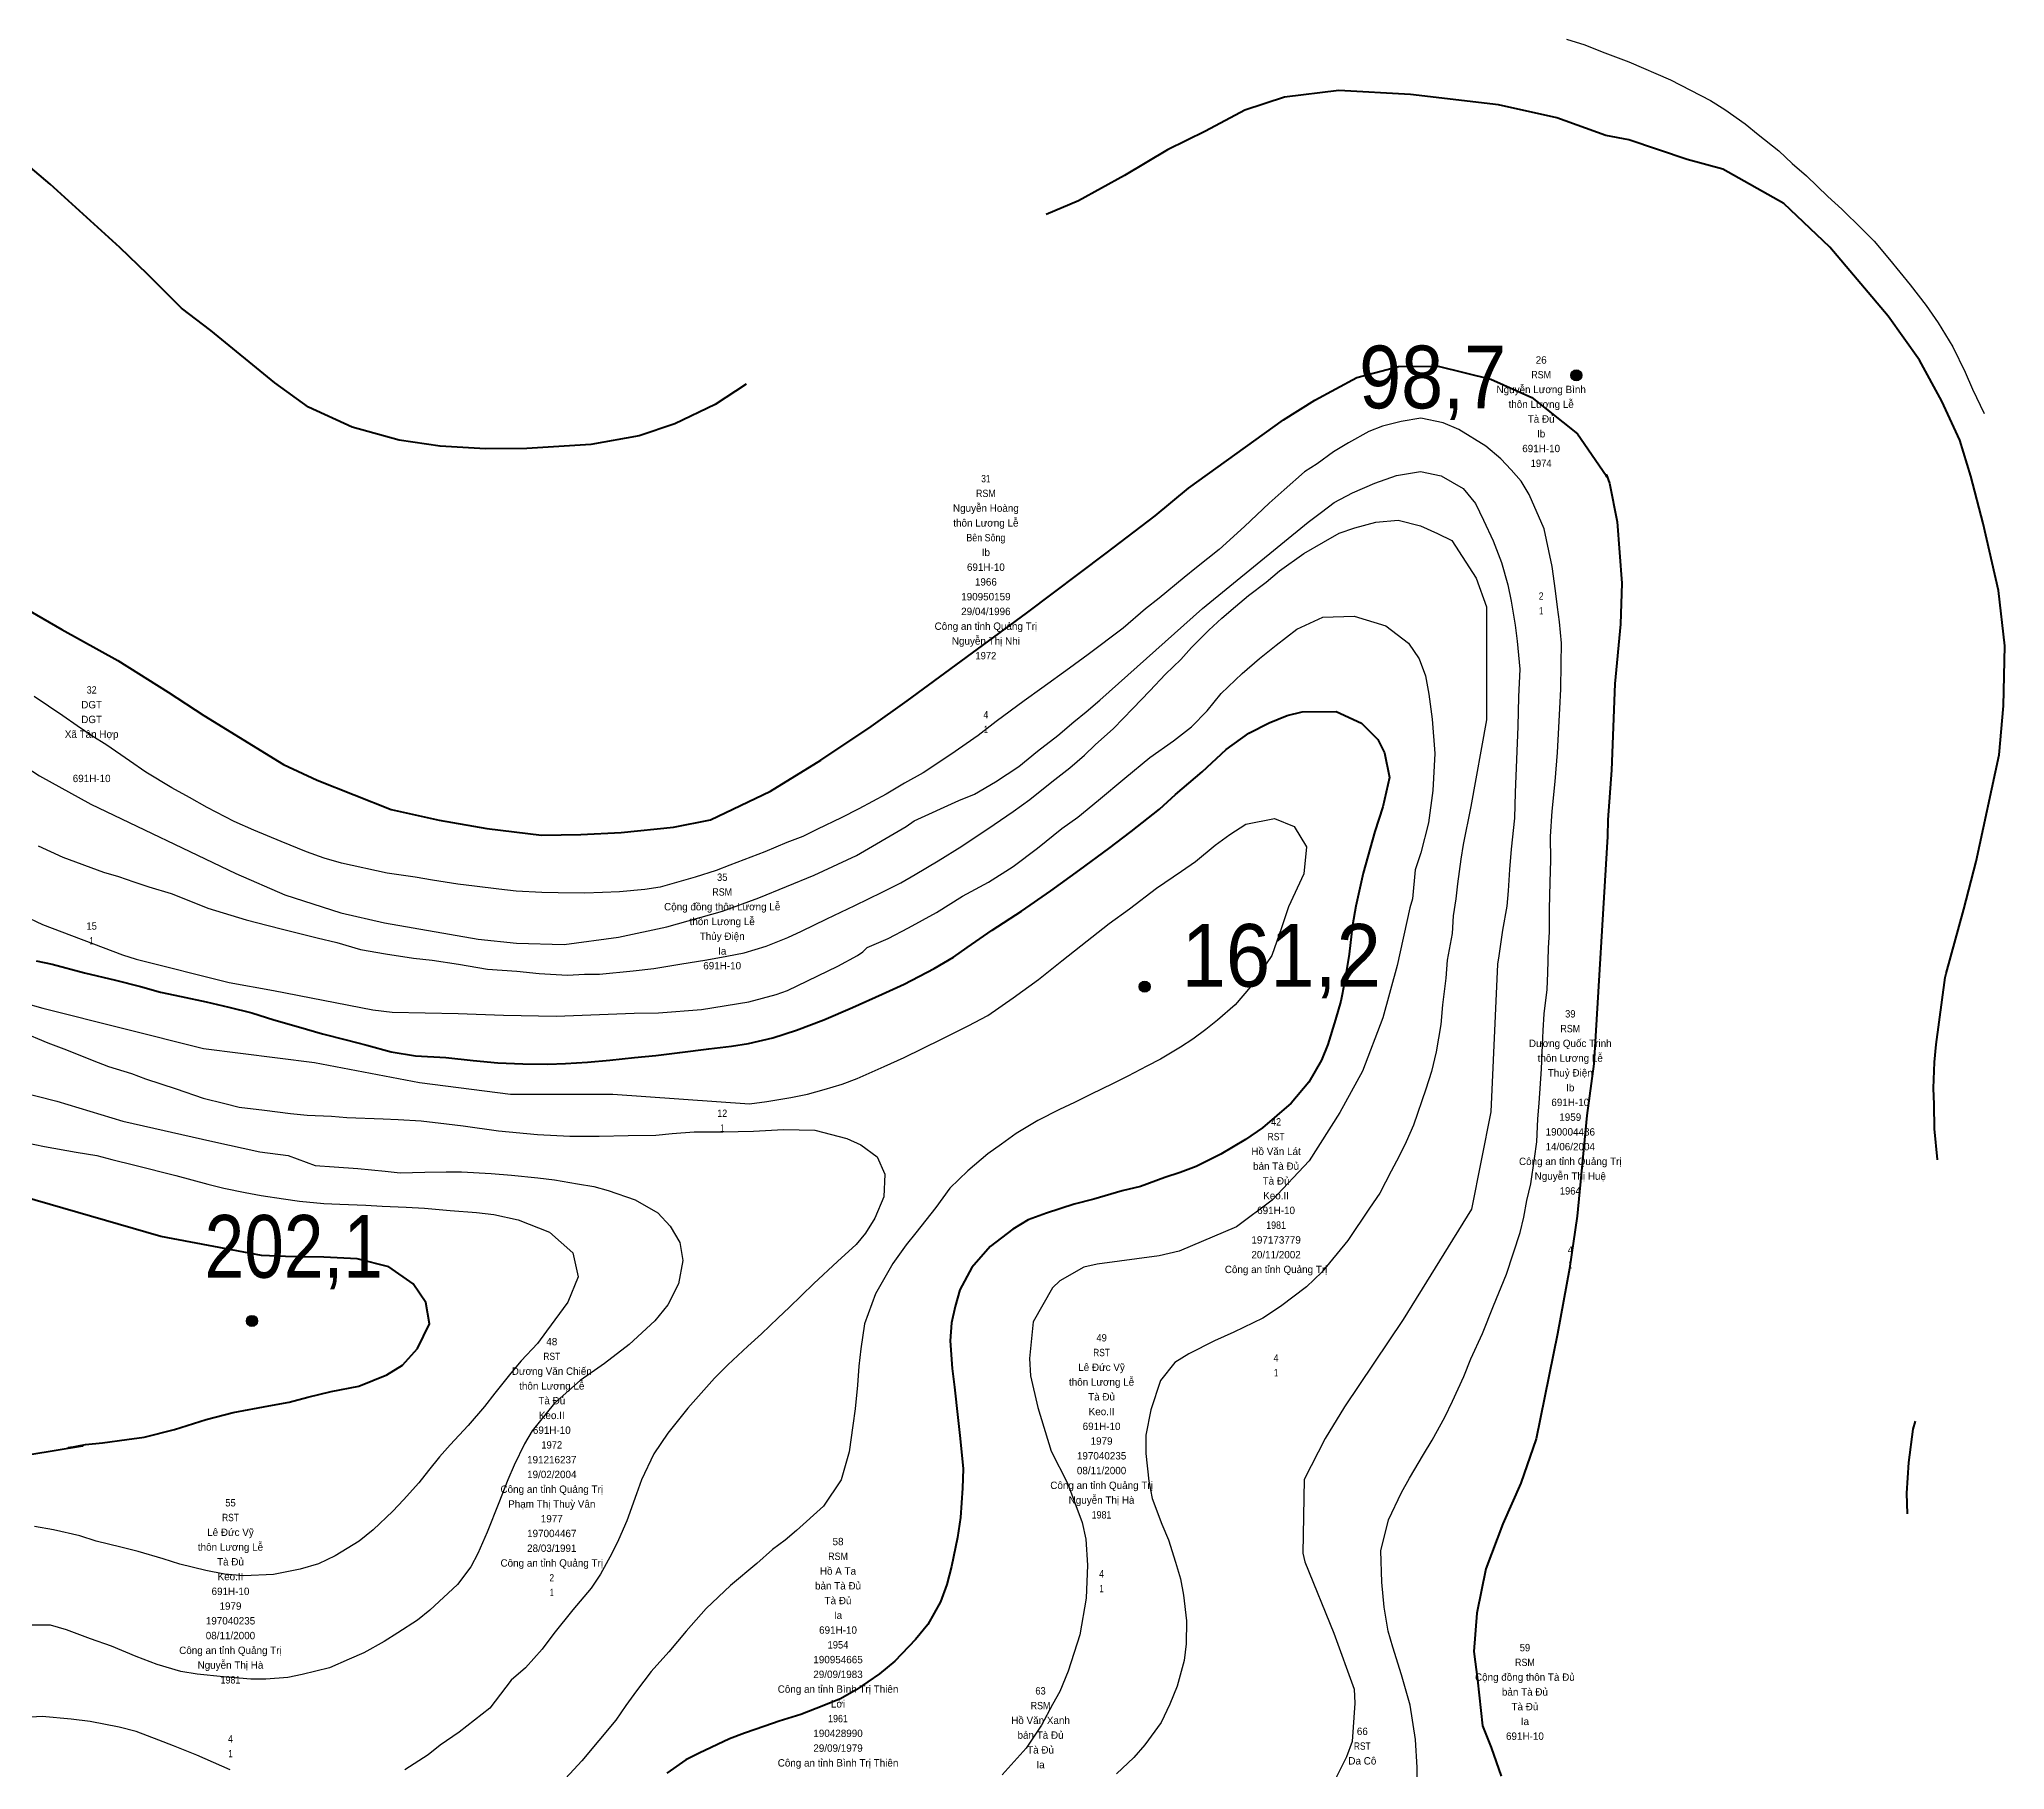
# Model space of a CAD drawing. Header units: metres. Extents: x 549268 to 556659, y 1838059 to 1844558.
# Drawn here: x 552912 to 553444, y 1840951 to 1841420 of the extents above; entities that cross this region are included whole.
import ezdxf
from ezdxf.enums import TextEntityAlignment as Align

# ---------------------------------------------------------------- set-up
doc = ezdxf.new("R2010")
doc.units = ezdxf.units.M
doc.header["$LTSCALE"] = 0.8
for name, color, linetype, lineweight in [('1', 7, 'Continuous', 25), ('2', 7, 'Continuous', 53), ('5', 7, 'Continuous', 13)]:
    doc.layers.add(name, color=color, linetype=linetype, lineweight=lineweight)
doc.layers.add('15', color=7, linetype='Continuous')

msp = doc.modelspace()

# ---------------------------------------------------------------- hatches: boundary and pattern name
at = {"layer": '5'}
for points in [[(553329.69, 1841329.19, 1), (553326.69, 1841329.19, 1)], [(553212.67, 1841163.45, 1), (553209.67, 1841163.45, 1)], [(552970.71, 1841072.85, 1), (552967.71, 1841072.85, 1)]]:
    msp.add_hatch(color=256, dxfattribs=at).paths.add_polyline_path(points)

# ---------------------------------------------------------------- linework, layer by layer
at = {"layer": '1'}
for points in [[(553325.56, 1841420.29), (553330.46, 1841418.83), (553335.23, 1841416.88), (553342.42, 1841414.16), (553353.75, 1841409.3), (553364.51, 1841403.72), (553368.42, 1841401.29), (553373.93, 1841397.34), (553377.49, 1841394.48), (553383.06, 1841390.02), (553386.68, 1841386.65), (553390.56, 1841383.31), (553396.38, 1841377.71), (553400.14, 1841374.22), (553405.68, 1841368.85), (553408.9, 1841365.56), (553413.09, 1841360.56), (553418.65, 1841353.76), (553423.04, 1841348.13), (553426.3, 1841343.41), (553430.26, 1841336.96), (553433.62, 1841330.05), (553435.56, 1841325.45), (553438.77, 1841318.85)], [(553289.15, 1841040.5), (553292.5, 1841046.72), (553294.62, 1841051.12), (553297.65, 1841057.82), (553299.6, 1841062.59), (553302.74, 1841069.44), (553305.69, 1841076.92), (553309.3, 1841085.51), (553312.99, 1841096.84), (553313.97, 1841100.98), (553314.77, 1841105.49), (553315.83, 1841110.03), (553316.89, 1841116.91), (553317.44, 1841121.39), (553317.79, 1841127.67), (553318.11, 1841131.87), (553318.77, 1841141.17), (553318.98, 1841147.57), (553319.18, 1841151.62), (553319.47, 1841156.08), (553320.31, 1841162.67), (553320.45, 1841167.24), (553320.63, 1841173.89), (553320.92, 1841178.35), (553320.9, 1841184.46), (553321.13, 1841191.76), (553321.25, 1841197.76), (553321.2, 1841204.13), (553321.61, 1841211.07), (553322.42, 1841219.09), (553323.11, 1841226.97), (553323.4, 1841233.76), (553323.75, 1841238.87), (553323.96, 1841244.1), (553324.1, 1841251.01), (553324.14, 1841256.6), (553323.63, 1841262.4), (553323.06, 1841266.37), (553322.58, 1841270.74), (553321.59, 1841277.39), (553320.74, 1841281.59), (553319.43, 1841287.56), (553315.41, 1841296.87), (553313.19, 1841300.53), (553310.51, 1841303.61), (553307.71, 1841306.56), (553303.69, 1841310.01), (553296.3, 1841314.53), (553292.08, 1841316.28), (553286.08, 1841317.57), (553280.71, 1841316.72), (553275.66, 1841315.38), (553271.92, 1841313.93), (553266.4, 1841310.85), (553262.37, 1841308.46), (553257.92, 1841305.23), (553254.52, 1841303.04), (553248.95, 1841298.13), (553244.92, 1841294.57), (553238.2, 1841288.24), (553231.34, 1841282.02), (553225.26, 1841277.06), (553221.91, 1841274.35), (553215.11, 1841268.79), (553211.4, 1841265.91), (553205.34, 1841260.69), (553195.85, 1841253.53), (553190.8, 1841249.85), (553183.34, 1841244.35), (553178.51, 1841240.96), (553170.94, 1841235.31), (553166.02, 1841231.52), (553158.65, 1841226.41), (553151.14, 1841221.42), (553146.11, 1841218.66), (553141.11, 1841215.64), (553133.74, 1841211.7), (553128.94, 1841209.23), (553122.52, 1841206.18), (553118.57, 1841204.18), (553114.2, 1841202.53), (553108.23, 1841200.05), (553098.75, 1841196.41), (553095.01, 1841194.95), (553089.35, 1841193.16), (553079.9, 1841190.43), (553075.67, 1841189.83), (553068.85, 1841189.21), (553064.2, 1841188.96), (553059.4, 1841188.82), (553052.23, 1841188.94), (553047.81, 1841188.98), (553040.87, 1841189.38), (553036.13, 1841189.9), (553029.54, 1841190.73), (553025.05, 1841191.28), (553018.17, 1841192.34), (553013.41, 1841193.12), (553005.87, 1841194.24), (552993.48, 1841196.91), (552988.77, 1841198.34)], [(552900.73, 1841227.71), (552911.62, 1841220.63), (552925.55, 1841212.98), (552964.82, 1841194.15), (552978.16, 1841188.38), (552993.34, 1841183.46), (553005.17, 1841180.76), (553030.53, 1841176.33), (553040.88, 1841175.27), (553053.88, 1841174.9), (553068.55, 1841176.92), (553081.71, 1841179.68), (553096.78, 1841183.95), (553106.62, 1841187.5), (553121.61, 1841193.7), (553133.06, 1841198.99), (553146.57, 1841206.84), (553148.72, 1841208.39), (553160.81, 1841213.91), (553165.04, 1841215.67), (553170.78, 1841219.03), (553177.09, 1841223.11), (553182.09, 1841227.3), (553187.61, 1841231.55), (553192.01, 1841235.29), (553195.35, 1841238), (553199.04, 1841241.14), (553226.89, 1841265.96), (553255.5, 1841289.36), (553259.1, 1841292.1), (553262.59, 1841294.69), (553267.5, 1841297.32), (553273.59, 1841299.94), (553279.47, 1841302.01), (553285.98, 1841303.12), (553291.58, 1841301.92), (553297.54, 1841298.54), (553300.85, 1841294.48), (553303.04, 1841289.91), (553305.61, 1841284.34), (553307.94, 1841278.49), (553309.65, 1841272.43), (553310.53, 1841267.98), (553311.64, 1841261.47), (553312.12, 1841257.1), (553312.83, 1841249.5), (553312.48, 1841242.05), (553312.32, 1841233.97), (553312, 1841225.09), (553311.57, 1841216.07), (553311.42, 1841209.16), (553310.52, 1841200.74), (553310.09, 1841195.23), (553309.68, 1841189.46), (553309.37, 1841185.27), (553308.13, 1841178.76), (553307.18, 1841171.79), (553306.79, 1841169.59), (553305.03, 1841129.49), (553299.8, 1841103.14), (553281.23, 1841073.22)], [(553186, 1841219.02), (553190.91, 1841222.81), (553194.83, 1841226.24), (553197.77, 1841229.03), (553202.74, 1841233.48), (553208, 1841238.87), (553212.55, 1841243.66), (553216.86, 1841248.17), (553220.98, 1841252.13), (553223.86, 1841255.44), (553228.55, 1841260.12), (553232.09, 1841263.37), (553235.78, 1841266.51), (553239.35, 1841269.5), (553244.15, 1841273.15), (553247.72, 1841276.15), (553254.35, 1841280.91), (553259.61, 1841283.96), (553263.9, 1841286.38), (553268.15, 1841287.89), (553273.83, 1841289.43), (553279.89, 1841289.97), (553285.91, 1841288.42), (553290.56, 1841286.33), (553294.41, 1841284.41), (553301.06, 1841274.17), (553303.79, 1841266.41), (553303.79, 1841261.85), (553303.79, 1841249.98), (553303.79, 1841235.83), (553299.63, 1841212.29), (553297.5, 1841202.04), (553296.9, 1841198.07), (553295.95, 1841191.33), (553295.49, 1841187.25), (553294.83, 1841182.63), (553294.57, 1841177.91), (553293.16, 1841170.61), (553292.79, 1841165.75), (553291.89, 1841158.5), (553291.43, 1841153.25), (553290.17, 1841145.83), (553288.94, 1841140.49), (553287.39, 1841135.64), (553284.04, 1841125.9), (553282.07, 1841121.39), (553280.15, 1841117.54), (553278, 1841113.4), (553274.89, 1841107.47), (553272.08, 1841103.39), (553266.28, 1841094.69), (553259.16, 1841086.1), (553255.05, 1841082.13), (553247.96, 1841076.8), (553243.25, 1841073.55), (553235.33, 1841069.82), (553230.13, 1841067.43), (553223.11, 1841063.92), (553219.34, 1841061.55), (553215.45, 1841056.7), (553212.81, 1841048.74), (553211.49, 1841041.83), (553211.52, 1841036.89), (553212.34, 1841029.44), (553213.25, 1841024.73), (553215.84, 1841017.73), (553217.6, 1841013.5), (553219.57, 1841007.48), (553220.85, 1841002.94), (553221.73, 1840998.48), (553222.49, 1840991.54), (553222.4, 1840985.29), (553221.86, 1840980.81), (553220.02, 1840973.84), (553217.96, 1840968.93), (553215.64, 1840964), (553211.24, 1840957.92), (553208.24, 1840954.47), (553203.52, 1840950.05)], [(553141.64, 1841176.55), (553147.19, 1841179.37), (553154.79, 1841183.59), (553161.84, 1841188.01), (553168.84, 1841191.77), (553175.53, 1841196.02), (553182.13, 1841201.04), (553188.7, 1841206.31), (553193.04, 1841209.39), (553198.64, 1841214.04), (553205.79, 1841220.03), (553212.59, 1841225.59), (553218.99, 1841230.07), (553223.9, 1841233.86), (553228.1, 1841238.22), (553231.88, 1841242.93), (553237.65, 1841248.38), (553242.28, 1841252.4), (553246.82, 1841256.02), (553252.45, 1841260.41), (553259.5, 1841263.66), (553267.93, 1841263.94), (553276.55, 1841261.25), (553282.65, 1841256.59), (553285.59, 1841252.36), (553287.27, 1841247.73), (553288.21, 1841242.76), (553289.09, 1841235.97), (553289.85, 1841226.69), (553289.27, 1841216.61), (553288.14, 1841207.9), (553286.05, 1841199.74), (553284.48, 1841195.14), (553283.79, 1841187.31), (553283.08, 1841184.83), (553279.64, 1841169.16), (553275.77, 1841155), (553270.26, 1841140.53), (553264.11, 1841129.35), (553255.73, 1841116.24), (553245.77, 1841105.55), (553236.08, 1841098.39), (553220.5, 1841091.73), (553215.07, 1841090.48), (553198.35, 1841088.24), (553194.68, 1841087.44), (553188.22, 1841083.74), (553186.23, 1841081.84), (553180.92, 1841072.57), (553179.95, 1841062.62), (553180.21, 1841057.98), (553182.2, 1841049.4), (553185.84, 1841037.53), (553190.3, 1841028.83), (553191.98, 1841024.21), (553194.2, 1841018.21), (553195.22, 1841013.64), (553195.73, 1841006.67), (553195.29, 1840997.65), (553193.65, 1840987.72), (553190.45, 1840977.87), (553188.19, 1840972.42), (553186.24, 1840968.82), (553183.21, 1840963.29), (553179.09, 1840956.98), (553172.6, 1840949.76)], [(552988.77, 1841198.34), (552984.03, 1841200.03), (552977.1, 1841202.78), (552969.73, 1841205.87), (552964.4, 1841208.27), (552957.09, 1841212.02), (552952.24, 1841214.74), (552947.53, 1841217.34), (552940.43, 1841221.63), (552936.06, 1841224.66), (552929.87, 1841228.92), (552925.82, 1841231.46), (552921.88, 1841234.15), (552917.94, 1841236.84), (552910.21, 1841242.1)], [(552911.29, 1841201.64), (552917.99, 1841198.61), (552928.98, 1841194.49), (552933.01, 1841193.37), (552937.2, 1841191.88), (552941.25, 1841190.51), (552947.31, 1841188.7), (552951.24, 1841187.18), (552957.24, 1841184.72), (552961.4, 1841183.49), (552967.6, 1841181.57), (552973.62, 1841180.02), (552977.5, 1841179.02), (552986.87, 1841176.67), (552992.2, 1841175.44), (552998.65, 1841173.55), (553005.42, 1841172.34), (553012.96, 1841171.22), (553018.1, 1841170.62), (553025.23, 1841169.58), (553033.05, 1841168.23), (553041.05, 1841167.68), (553047.1, 1841167.05), (553054.7, 1841166.58), (553059.35, 1841166.84), (553063.38, 1841166.89), (553072.51, 1841167.77), (553078.17, 1841168.39), (553085.19, 1841169.55), (553092.47, 1841170.74), (553097.96, 1841171.74), (553102.67, 1841172.65), (553108.58, 1841174.47), (553114.44, 1841176.8), (553118.15, 1841178.51), (553125.06, 1841181.88), (553132.6, 1841185.44), (553140, 1841189.11), (553145.06, 1841191.62), (553148.97, 1841193.87), (553155.2, 1841197.55), (553161.65, 1841201.51), (553170.37, 1841207.41), (553175.57, 1841210.98), (553180.03, 1841214.2), (553186, 1841219.02)], [(553133.21, 1841138.56), (553140.53, 1841141.83), (553145.98, 1841144.25), (553156.09, 1841149.27), (553163.38, 1841152.8), (553168.66, 1841155.6), (553175.55, 1841160.39), (553182.41, 1841165.43), (553188.75, 1841170.42), (553193.89, 1841174.5), (553201.55, 1841180.55), (553207.09, 1841184.54), (553214.41, 1841190.16), (553221.18, 1841194.8), (553224.92, 1841197.43), (553230.29, 1841201.79), (553234.26, 1841204.7), (553238.64, 1841207.52), (553246.4, 1841209.03), (553251.71, 1841206.88), (553255.05, 1841201.39), (553254.3, 1841194.03), (553250.21, 1841185.12), (553248.23, 1841179.44), (553245.68, 1841171.88), (553239.85, 1841163.43), (553235.7, 1841158.56), (553230.96, 1841154.39), (553227.73, 1841151.83), (553224.25, 1841149.23), (553220.85, 1841147.04), (553215.48, 1841143.84), (553211.79, 1841141.88), (553206.62, 1841139.23), (553202.68, 1841137.23), (553196.51, 1841134.21), (553192.19, 1841132.05), (553188.11, 1841130.17), (553182.2, 1841127.17), (553176.34, 1841123.67), (553172.37, 1841120.76), (553168.63, 1841118.14), (553163.28, 1841113.52), (553158.34, 1841108.81), (553154.62, 1841103.59), (553151.88, 1841100.16), (553149.13, 1841096.74), (553146.5, 1841093.46), (553142.9, 1841088.38), (553138.21, 1841080.19), (553135.2, 1841072.06), (553134.26, 1841065.32), (553133.74, 1841060.58), (553133.39, 1841055.47), (553132.67, 1841049.02), (553132.12, 1841044.54), (553131.09, 1841037.4), (553128.94, 1841029.75), (553124.14, 1841022.59), (553116.79, 1841016.06), (553113.71, 1841013.38), (553110.33, 1841010.92), (553106.08, 1841007.07), (553098.93, 1841001.08), (553092.33, 1840994.9), (553086.9, 1840988.7), (553082.18, 1840983.11), (553077.44, 1840977.78), (553073.46, 1840972.53), (553070.52, 1840968.56), (553067.83, 1840964.63), (553058.64, 1840953.55), (553052.05, 1840946.47)], [(552901.81, 1841185.34), (552912.47, 1841180.31), (552934.11, 1841172.09), (552937.87, 1841170.95), (552963.06, 1841164.55), (552975.09, 1841162.39), (553001.96, 1841157.22), (553007.22, 1841156.51), (553025.13, 1841156.17), (553037.36, 1841155.71), (553051.63, 1841155.48), (553072.78, 1841156.28), (553079.38, 1841156.37), (553091.07, 1841157.27), (553103.92, 1841159.35), (553111.34, 1841161.34), (553114.33, 1841162.45), (553127.97, 1841169.02), (553133.35, 1841171.95), (553134.8, 1841172.9), (553135.93, 1841174.1), (553141.64, 1841176.55)], [(552902.24, 1841160.52), (552912.53, 1841157.65), (552956.08, 1841146.73), (552986.13, 1841142.86), (553014.63, 1841137.46), (553039.28, 1841134.36), (553067.02, 1841134.36), (553104.06, 1841131.7), (553108.8, 1841132.36), (553115.31, 1841133.46), (553119.76, 1841134.34), (553124.3, 1841135.62), (553129.21, 1841137.07), (553133.21, 1841138.56)], [(552906.55, 1841151.31), (552913.92, 1841148.22), (552918.94, 1841146.3), (552925.88, 1841143.55), (552930.36, 1841141.84), (552936.55, 1841139.92), (552940.35, 1841138.51), (552948.71, 1841135.79), (552956.02, 1841133.22), (552961.9, 1841131.78), (552965.78, 1841130.78), (552972.63, 1841129.97)], [(552900.25, 1841136.46), (552916.37, 1841132.43), (552934.2, 1841127.02), (552958.65, 1841121.45), (552971.39, 1841118.72), (552979, 1841117.67), (552986.38, 1841114.97), (552991.49, 1841114.62), (552997.91, 1841114.16), (553005.28, 1841113.41), (553009.36, 1841112.95), (553016.1, 1841113.17)], [(552972.63, 1841129.97), (552979.62, 1841129.05), (552984.22, 1841128.65), (552990.76, 1841128.33), (552994.96, 1841128.01), (553004.75, 1841127.66), (553008.8, 1841127.46), (553015.08, 1841127.11), (553021.94, 1841126.3), (553026.42, 1841125.75), (553036.07, 1841124.35), (553046.57, 1841123.42), (553055.34, 1841122.96), (553063.28, 1841122.92), (553071.18, 1841123.14), (553078.72, 1841123.19), (553083.09, 1841123.67), (553089.03, 1841124.07), (553096.82, 1841124.14), (553105.13, 1841124.28), (553113.27, 1841124.78), (553121.75, 1841124.55), (553130.46, 1841122.26), (553134.28, 1841120.6), (553138.67, 1841117.31), (553140.75, 1841112.6), (553140.52, 1841106.46), (553138.03, 1841100.72), (553135.49, 1841096.67), (553132.97, 1841093.53), (553127.88, 1841088.94), (553121.51, 1841083.03), (553114.82, 1841076.45), (553111.88, 1841073.65), (553107.28, 1841069.37), (553103.62, 1841065.98), (553098.19, 1841060.96), (553094.56, 1841057.31), (553087.39, 1841049.23), (553081.9, 1841042.39), (553078.1, 1841036.77), (553074.83, 1841029.77), (553073.43, 1841025.98), (553070.85, 1841018.67), (553068.57, 1841013.48), (553066.76, 1841009.77), (553063.73, 1841004.23), (553061.16, 1841000.44), (553056.21, 1840994.56), (553051.07, 1840988.14), (553047.89, 1840983.89), (553043.38, 1840978.84), (553039.46, 1840975.42), (553033.66, 1840967.89), (553025.4, 1840961.38), (553020.2, 1840957.82), (553016.97, 1840955.25), (553010.66, 1840951.18)], [(552905.13, 1841121.76), (552912.98, 1841120.15), (552921.6, 1841118.63), (552927.16, 1841117.68)], [(552927.16, 1841117.68), (552931.19, 1841116.57), (552937.47, 1841115.05), (552948.57, 1841112.24), (552957.28, 1841109.95), (552961.56, 1841108.86), (552967.41, 1841107.68), (552971.67, 1841106.85), (552977.75, 1841105.96), (552982.11, 1841105.27), (552988.68, 1841104.69), (552992.99, 1841104.52), (553000.04, 1841104.25), (553004.5, 1841103.96), (553011.04, 1841103.64), (553016, 1841103.41), (553022.97, 1841102.74), (553030.05, 1841102.22), (553034.79, 1841101.71), (553041.33, 1841100.21), (553049.89, 1841096.87), (553056.22, 1841091.32), (553057.59, 1841084.84), (553054.84, 1841077.9), (553049.06, 1841070.11), (553046.58, 1841066.72), (553042.15, 1841062.07), (553039.4, 1841058.65), (553035.06, 1841053.22), (553032.2, 1841049.66), (553027.82, 1841044.49), (553022.94, 1841039.27), (553020.05, 1841035.97), (553017.08, 1841032.26), (553014.45, 1841028.98), (553010.27, 1841024.35), (553007.36, 1841021.3), (553002.07, 1841016.17), (552998.24, 1841013.15), (552991.79, 1841009.18), (552987.22, 1841006.99), (552982.3, 1841005.54), (552975.05, 1841004.09), (552967.03, 1841003.72), (552961.77, 1841004.19), (552956.72, 1841005.19), (552949.64, 1841006.88), (552945.19, 1841008.34), (552938.34, 1841010.32), (552933.66, 1841011.49), (552926.98, 1841013.1), (552922.52, 1841014.56), (552915.45, 1841016.25), (552910.28, 1841017.11)], [(553016.1, 1841113.17), (553021.81, 1841113.28), (553025.98, 1841113.22), (553034.09, 1841112.81), (553039.6, 1841112.38), (553046.7, 1841111.6), (553051.19, 1841111.05), (553057.41, 1841110.05), (553061.92, 1841109.25), (553065.8, 1841108.24), (553073.11, 1841105.67), (553079.22, 1841102.18), (553082.61, 1841098.52), (553085.17, 1841094.12), (553085.97, 1841089.26), (553084.85, 1841082.9), (553081.96, 1841077.25), (553078.42, 1841072.83), (553071.44, 1841066.47), (553064.73, 1841061.3), (553058.21, 1841056.69), (553051.21, 1841050.58), (553045.15, 1841043.02), (553043.07, 1841039.54), (553040.32, 1841033.78), (553038.54, 1841029.81), (553036.11, 1841023.56), (553032.96, 1841015.54), (553030.47, 1841009.8), (553028.53, 1841006.21), (553024.9, 1841001.38), (553017.47, 1840994.45), (553014.12, 1840991.74), (553008.78, 1840988.3), (553005.01, 1840985.93), (552999.5, 1840982.85), (552995.53, 1840981.11), (552990.19, 1840978.83), (552982.85, 1840976.99), (552978.91, 1840976.16), (552972.97, 1840975.77), (552968.94, 1840975.71), (552961.46, 1840976.32), (552954.35, 1840977.1), (552949.98, 1840977.79), (552943.53, 1840979.68), (552937.83, 1840981.91), (552931.15, 1840984.69), (552925.47, 1840986.66), (552918.96, 1840989.07), (552914.65, 1840990.41), (552907.04, 1840990.35)], [(553281.23, 1841073.22), (553265.34, 1841049.57), (553260.08, 1841040.95), (553254.45, 1841029.83), (553254.08, 1841009.84), (553254.59, 1841007.57), (553262.44, 1840988.24), (553268.01, 1840973.05), (553268.18, 1840969.18), (553267.38, 1840958.86), (553265.91, 1840954.68), (553262.83, 1840948.51)], [(553285.01, 1840945.88), (553285.01, 1840951.74), (553284.56, 1840959.36), (553283.14, 1840968.7), (553280.81, 1840976.9), (553278.42, 1840984.44), (553277.17, 1840988.72), (553276.06, 1840995.23), (553275.44, 1841002.06), (553275.16, 1841010.48), (553277.23, 1841018.9), (553280.83, 1841026.32), (553283, 1841030.2), (553286.72, 1841036.59), (553289.15, 1841040.5)], [(552963.32, 1840951.16), (552954.3, 1840955.11), (552947.91, 1840957.66), (552943.97, 1840959.18), (552937.86, 1840961.5), (552933.18, 1840962.67), (552925.33, 1840964.28), (552920.19, 1840964.88), (552912.31, 1840965.58), (552907.66, 1840965.32), (552901.12, 1840964.47), (552896.84, 1840963.22), (552892.72, 1840961.6), (552886.55, 1840958.58), (552882.98, 1840956.75), (552875.27, 1840952.39), (552867.81, 1840948.06)]]:
    msp.add_lwpolyline(points, dxfattribs=at)
at = {"layer": '2'}
for points in [[(553426.05, 1841116.56), (553426.05, 1841116.57), (553425.25, 1841124.94), (553425.18, 1841131.56), (553424.95, 1841135.96), (553425.22, 1841143.01), (553425.73, 1841147.75), (553428.19, 1841165.94), (553428.43, 1841167.04), (553433.19, 1841184.49), (553436.52, 1841197.37), (553442.82, 1841226.27), (553443.99, 1841239.61), (553444.29, 1841255.86), (553442.63, 1841270.83), (553438.49, 1841289.05), (553435.13, 1841301.89), (553432.11, 1841311.6), (553427.24, 1841322.16), (553421.24, 1841333.3), (553412.69, 1841345.22), (553396.87, 1841363.9), (553384.45, 1841375.74), (553367.92, 1841385.06), (553358.25, 1841387.68), (553342.45, 1841393), (553336.14, 1841394.23), (553322.89, 1841398.96), (553307.08, 1841402.51), (553283.2, 1841405.3), (553263.77, 1841406.38), (553249.07, 1841404.62), (553238.33, 1841401.09), (553227.69, 1841395.38), (553217.37, 1841390.35), (553205.71, 1841383.35), (553193.26, 1841376.53), (553184.49, 1841372.82)], [(552914.52, 1841381.05), (552904.37, 1841389.64)], [(553103.14, 1841326.83), (553094.74, 1841321.28), (553083.79, 1841316.05), (553074.18, 1841312.78), (553061.1, 1841310.42), (553043.73, 1841309.4), (553032.47, 1841309.31), (553020.21, 1841310.02), (553009.15, 1841311.64), (552996.33, 1841315.14), (552984.58, 1841320.57), (552975.43, 1841327.2), (552958.05, 1841341.33), (552950.12, 1841347.44), (552940.94, 1841356.65), (552933.4, 1841363.85), (552914.52, 1841381.05)], [(552902.89, 1841268.88), (552917.71, 1841260.29), (552932.89, 1841251.87), (552946.54, 1841243.29), (552956.18, 1841236.98), (552977.73, 1841223.7), (552986.89, 1841219.4), (553006.93, 1841211.53), (553019.95, 1841208.57), (553032.89, 1841206.38), (553047.73, 1841204.53), (553058.34, 1841204.67), (553069.29, 1841205.24), (553083.5, 1841206.69), (553093.51, 1841208.71), (553109.75, 1841216.47), (553123.45, 1841224.86), (553137.07, 1841234.02), (553146.8, 1841240.93), (553179.13, 1841264.73), (553200.77, 1841280.99), (553214.02, 1841291.14), (553223.03, 1841298.62), (553248.82, 1841317.16), (553257.29, 1841322.5), (553268.67, 1841328.56), (553279.98, 1841331.63), (553290.73, 1841331.66), (553304.98, 1841328.19), (553316.15, 1841323.21), (553328.52, 1841313.32), (553336.25, 1841302), (553336.37, 1841301.66), (553336.37, 1841302.25), (553337.18, 1841300), (553339.23, 1841289.47), (553340.55, 1841272.88), (553340.2, 1841261.74), (553338.65, 1841245.53), (553337.73, 1841222.17), (553336.76, 1841208.67), (553336.62, 1841204.19), (553332.96, 1841142.51), (553331.07, 1841128.56), (553328.37, 1841101.26), (553326.33, 1841087.04), (553323.11, 1841069.33), (553317.34, 1841040.84), (553313.11, 1841028.84), (553308.24, 1841017.81), (553303.64, 1841005.64), (553301.22, 1840993.58), (553300.42, 1840983.26), (553301.37, 1840975.54), (553302.75, 1840963.06), (553305.09, 1840957.2), (553307.77, 1840949.43)], [(553177.77, 1841183.91), (553185.74, 1841189.47), (553193.57, 1841195.14), (553201.51, 1841200.96), (553207.51, 1841205.52), (553215.17, 1841211.57), (553219.54, 1841215.56), (553226.8, 1841221.69), (553233.29, 1841227.74), (553239.43, 1841232.19), (553244.97, 1841235.01), (553249.83, 1841236.97), (553253.88, 1841237.94), (553263.11, 1841238.05), (553269.96, 1841234.9), (553274.35, 1841230.44), (553276.17, 1841226.87), (553277.56, 1841220.13), (553275.7, 1841212.25), (553273.58, 1841205.52), (553270.4, 1841194.24), (553268.39, 1841185.31), (553267.53, 1841180.14), (553266.58, 1841172.23), (553265.35, 1841164.55), (553264.34, 1841159.5), (553262.94, 1841154.53), (553260.82, 1841147.8), (553259.07, 1841143.57), (553255.7, 1841137.61), (553250.87, 1841131.87), (553243.15, 1841125.17), (553238.55, 1841122.06), (553231.84, 1841118.07), (553225.18, 1841114.74), (553220.81, 1841113.09), (553216.67, 1841111.72), (553210.05, 1841109.3), (553205.11, 1841108.11), (553197.42, 1841105.83), (553192.11, 1841104.47), (553184.57, 1841102.07), (553179.57, 1841100.22), (553175.43, 1841097.69), (553169.32, 1841092.98), (553164.34, 1841087.36), (553161.11, 1841081.28), (553159.79, 1841076.72), (553158.85, 1841072.32), (553158.47, 1841067.47), (553159.03, 1841059.99), (553159.6, 1841054.85), (553160.51, 1841046.62), (553161.13, 1841040.97), (553162.03, 1841032.74), (553161.83, 1841027.52), (553161.28, 1841019.53), (553160.45, 1841014.1), (553158.84, 1841006.25), (553157.55, 1841001.43), (553155.86, 1840996.69), (553152.37, 1840990.58), (553149.05, 1840986.45), (553143.45, 1840980.63), (553139.28, 1840977.18), (553133, 1840972.84), (553128.71, 1840970.42), (553122.11, 1840967.74), (553118, 1840966.12), (553112.09, 1840964.3), (553108.2, 1840962.96), (553102.69, 1840961.05), (553098.69, 1840959.57), (553090.41, 1840955.67), (553086.84, 1840953.84), (553081.64, 1840950.28)], [(552910.68, 1841170.49), (552915.08, 1841169.55), (552923.79, 1841167.25), (552932.21, 1841165.19), (552939.03, 1841163.47), (552944.4, 1841161.98), (552949.99, 1841160.78), (552956.78, 1841159.31), (552962.92, 1841157.91), (552969.2, 1841156.39), (552975.14, 1841154.44), (552981.85, 1841152.58), (552988.3, 1841150.69), (552994.72, 1841149.05), (553000.34, 1841147.59), (553006.91, 1841145.84), (553013.53, 1841144.75), (553021.78, 1841144.23), (553029.15, 1841143.48), (553035.86, 1841142.79), (553042.65, 1841142.5), (553049.42, 1841142.46), (553054.21, 1841142.6), (553060.15, 1841143), (553066.21, 1841143.53), (553072.89, 1841144.27), (553078.69, 1841144.78), (553085.22, 1841145.63), (553093.05, 1841146.62), (553099.22, 1841147.3), (553103.81, 1841148.06), (553110.41, 1841149.57), (553116.81, 1841151.71), (553124.18, 1841154.47), (553132, 1841157.8), (553140.06, 1841161.42), (553146, 1841164.15), (553154.11, 1841168.43), (553159.37, 1841171.48), (553163.11, 1841174.1), (553169.88, 1841178.75), (553177.77, 1841183.91)], [(552909, 1841036.66), (552923.25, 1841039.02), (552923.33, 1841039.02), (552919.38, 1841038.4), (552924.09, 1841039.31), (552928.72, 1841039.82), (552935.26, 1841040.67), (552940, 1841041.33), (552948.22, 1841043.4), (552956.76, 1841046.16), (552964.1, 1841048.01), (552973.78, 1841049.86), (552979.26, 1841050.85), (552984.32, 1841052.19), (552990.66, 1841053.67), (552998.17, 1841055.14), (553005.77, 1841058.19), (553010.02, 1841060.87), (553014.08, 1841065.35), (553017.37, 1841072.09), (553016.35, 1841077.83), (553012.93, 1841082.91), (553006.31, 1841087.51), (552997.75, 1841089.69), (552988.72, 1841090.13), (552982.73, 1841090.25), (552978.3, 1841090.28), (552971.76, 1841090.6), (552944.53, 1841095.73), (552902.92, 1841107.74)], [(553417.94, 1841020.53), (553417.79, 1841026.19), (553418.31, 1841034.44), (553419.52, 1841043.54), (553420.08, 1841045.66)]]:
    msp.add_lwpolyline(points, dxfattribs=at)
at = {"layer": '5', "lineweight": 25}
for centre in [(553328.19, 1841329.19), (553211.17, 1841163.45), (552969.21, 1841072.85)]:
    msp.add_circle(centre, 1.5, dxfattribs=at)

# ---------------------------------------------------------------- texts
at = {"layer": '15'}
for s, width, p in [('RSM', 0.9, (553318.65, 1841328.36)), ('1974', 0.95, (553318.65, 1841304.36)), ('RSM', 0.9, (553168.14, 1841296.19)), ('31', 0.85, (553168.15, 1841300.19)), ('Bên Sông', 0.9, (553168.14, 1841284.19)), ('2', 0.85, (553318.65, 1841268.36)), ('1', 0.75, (553318.65, 1841264.36)), ('1972', 0.95, (553168.14, 1841252.19)), ('32', 0.9, (552925.77, 1841242.91)), ('4', 0.9, (553168.14, 1841236.19)), ('1', 0.75, (553168.14, 1841232.19)), ('35', 0.95, (553096.68, 1841192.14)), ('RSM', 0.9, (553096.67, 1841188.14)), ('15', 0.95, (552925.77, 1841178.91)), ('1', 0.75, (552925.76, 1841174.91)), ('39', 0.95, (553326.55, 1841155.1)), ('RSM', 0.9, (553326.54, 1841151.1)), ('12', 0.9, (553096.68, 1841128.14)), ('42', 0.9, (553246.81, 1841125.81)), ('1', 0.75, (553096.67, 1841124.14)), ('RST', 0.85, (553246.8, 1841121.81)), ('1964', 0.95, (553326.54, 1841107.1)), ('1981', 0.9, (553246.8, 1841097.81)), ('4', 0.9, (553326.54, 1841091.1)), ('1', 0.75, (553326.54, 1841087.1)), ('49', 0.95, (553199.51, 1841067.28)), ('RST', 0.85, (553050.48, 1841062.23)), ('RST', 0.85, (553199.5, 1841063.28)), ('4', 0.9, (553246.8, 1841061.81)), ('1', 0.75, (553246.8, 1841057.81)), ('1972', 0.95, (553050.47, 1841038.23)), ('RST', 0.85, (552963.39, 1841018.55)), ('55', 0.95, (552963.4, 1841022.55)), ('1981', 0.9, (553199.49, 1841019.28)), ('RSM', 0.9, (553128.07, 1841008.04)), ('4', 0.9, (553199.5, 1841003.28)), ('2', 0.85, (553050.48, 1841002.23)), ('1', 0.75, (553050.48, 1840998.23)), ('1', 0.75, (553199.5, 1840999.28)), ('1954', 0.95, (553128.06, 1840984.04)), ('59', 0.95, (553314.26, 1840983.28)), ('RSM', 0.9, (553314.25, 1840979.28)), ('1981', 0.9, (552963.39, 1840974.55)), ('63', 0.95, (553182.96, 1840971.56)), ('RSM', 0.9, (553182.96, 1840967.56)), ('1961', 0.9, (553128.06, 1840964.04)), ('4', 0.9, (552963.39, 1840958.55)), ('1', 0.75, (552963.39, 1840954.55)), ('RST', 0.85, (553270.17, 1840956.59))]:
    msp.add_text(s, height=2, dxfattribs=dict(at, width=width)).set_placement(p, align=Align.CENTER)
for s, p in [('26', (553318.66, 1841332.36)), ('Nguyễn Lương Bình', (553318.66, 1841324.36)), ('thôn Lương Lễ', (553318.65, 1841320.36)), ('Tà Đủ', (553318.65, 1841316.36)), ('Ib', (553318.65, 1841312.36)), ('691H-10', (553318.65, 1841308.36)), ('Nguyễn Hoàng', (553168.15, 1841292.19)), ('thôn Lương Lễ', (553168.14, 1841288.19)), ('Ib', (553168.14, 1841280.19)), ('691H-10', (553168.14, 1841276.19)), ('1966', (553168.14, 1841272.19)), ('29/04/1996', (553168.14, 1841264.19)), ('190950159', (553168.15, 1841268.19)), ('Công an tỉnh Quảng Trị', (553168.14, 1841260.19)), ('Nguyễn Thị Nhi', (553168.14, 1841256.19)), ('DGT', (552925.76, 1841238.91)), ('DGT', (552925.76, 1841234.91)), ('Xã Tân Hợp', (552925.76, 1841230.91)), ('691H-10', (552925.76, 1841218.91)), ('Cộng đồng thôn Lương Lễ', (553096.67, 1841184.14)), ('thôn Lương Lễ', (553096.67, 1841180.14)), ('Thủy Điện', (553096.67, 1841176.14)), ('691H-10', (553096.67, 1841168.14)), ('Ia', (553096.67, 1841172.14)), ('Dương Quốc Trinh', (553326.54, 1841147.1)), ('thôn Lương Lễ', (553326.54, 1841143.1)), ('Thuỷ Điện', (553326.54, 1841139.1)), ('691H-10', (553326.54, 1841131.1)), ('Ib', (553326.54, 1841135.1)), ('1959', (553326.54, 1841127.1)), ('190004486', (553326.55, 1841123.1)), ('Hồ Văn Lát', (553246.8, 1841117.81)), ('Công an tỉnh Quảng Trị', (553326.54, 1841115.1)), ('14/06/2004', (553326.54, 1841119.1)), ('bản Tà Đủ', (553246.8, 1841113.81)), ('Tà Đủ', (553246.8, 1841109.81)), ('Nguyễn Thị Huệ', (553326.55, 1841111.1)), ('Keo.II', (553246.8, 1841105.81)), ('691H-10', (553246.8, 1841101.81)), ('197173779', (553246.81, 1841093.81)), ('20/11/2002', (553246.8, 1841089.81)), ('Công an tỉnh Quảng Trị', (553246.8, 1841085.81)), ('48', (553050.48, 1841066.23)), ('Dương Văn Chiến', (553050.48, 1841058.23)), ('thôn Lương Lễ', (553199.5, 1841055.28)), ('Lê Đức Vỹ', (553199.49, 1841059.28)), ('thôn Lương Lễ', (553050.48, 1841054.23)), ('Tà Đủ', (553050.48, 1841050.23)), ('Tà Đủ', (553199.5, 1841051.28)), ('Keo.II', (553050.48, 1841046.23)), ('Keo.II', (553199.5, 1841047.28)), ('691H-10', (553050.48, 1841042.23)), ('691H-10', (553199.5, 1841043.28)), ('197040235', (553199.51, 1841035.28)), ('1979', (553199.49, 1841039.28)), ('191216237', (553050.48, 1841034.23)), ('19/02/2004', (553050.48, 1841030.23)), ('08/11/2000', (553199.5, 1841031.28)), ('Công an tỉnh Quảng Trị', (553050.48, 1841026.23)), ('Công an tỉnh Quảng Trị', (553199.5, 1841027.28)), ('Nguyễn Thị Hà', (553199.5, 1841023.28)), ('Phạm Thị Thuỳ Vân', (553050.48, 1841022.23)), ('Lê Đức Vỹ', (552963.39, 1841014.55)), ('197004467', (553050.48, 1841014.23)), ('1977', (553050.48, 1841018.23)), ('thôn Lương Lễ', (552963.39, 1841010.55)), ('28/03/1991', (553050.48, 1841010.23)), ('58', (553128.07, 1841012.04)), ('Tà Đủ', (552963.39, 1841006.55)), ('Keo.II', (552963.39, 1841002.55)), ('Công an tỉnh Quảng Trị', (553050.48, 1841006.23)), ('Hồ A Ta', (553128.06, 1841004.04)), ('691H-10', (552963.39, 1840998.55)), ('bản Tà Đủ', (553128.07, 1841000.04)), ('1979', (552963.39, 1840994.55)), ('Tà Đủ', (553128.07, 1840996.04)), ('Ia', (553128.07, 1840992.04)), ('08/11/2000', (552963.39, 1840986.55)), ('197040235', (552963.4, 1840990.55)), ('691H-10', (553128.07, 1840988.04)), ('Công an tỉnh Quảng Trị', (552963.39, 1840982.55)), ('Nguyễn Thị Hà', (552963.39, 1840978.55)), ('29/09/1983', (553128.06, 1840976.04)), ('190954665', (553128.07, 1840980.04)), ('Công an tỉnh Bình Trị Thiên', (553128.07, 1840972.04)), ('Cộng đồng thôn Tà Đủ', (553314.24, 1840975.28)), ('bản Tà Đủ', (553314.25, 1840971.28)), ('Lời', (553128.06, 1840968.04)), ('Tà Đủ', (553314.25, 1840967.28)), ('190428990', (553128.07, 1840960.04)), ('Hồ Văn Xanh', (553182.96, 1840963.56)), ('66', (553270.18, 1840960.59)), ('Ia', (553314.25, 1840963.28)), ('29/09/1979', (553128.07, 1840956.04)), ('bản Tà Đủ', (553182.96, 1840959.56)), ('Tà Đủ', (553182.96, 1840955.56)), ('691H-10', (553314.25, 1840959.28)), ('Công an tỉnh Bình Trị Thiên', (553128.07, 1840952.04)), ('Ia', (553182.96, 1840951.56)), ('Da Cô', (553270.18, 1840952.59))]:
    msp.add_text(s, height=2, dxfattribs=at).set_placement(p, align=Align.CENTER)
at = {"layer": '5'}
for s, width, p in [('98,7', 0.9, (553269.32, 1841320.24)), ('161,2', 0.95, (553221.17, 1841163.45)), ('202,1', 0.85, (552956.37, 1841084.56))]:
    msp.add_text(s, height=17, dxfattribs=dict(at, width=width)).set_placement(p)

doc.saveas('drawing.dxf')
